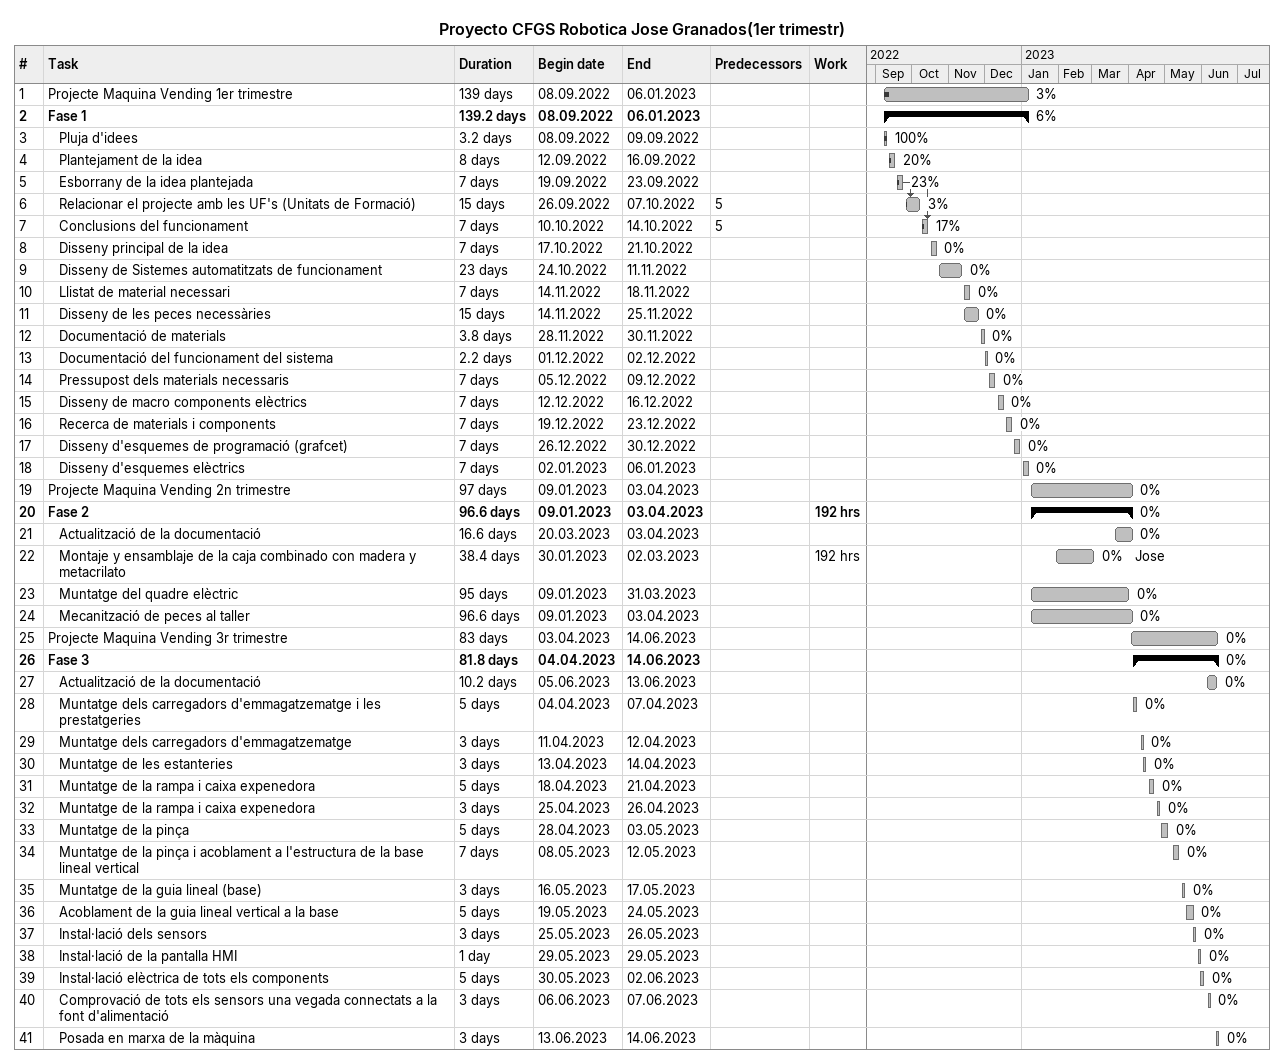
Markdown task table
Proyecto CFGS Robotica Jose Granados(1er trimestr)

| ID | Level | Task | Duration | Start | Finish | Predecessors | Resources | % complete | Work (h) |
|---|---|---|---|---|---|---|---|---|---|
| 1 | 1 | Projecte Maquina Vending 1er trimestre | 139d | 2022-09-08 | 2023-01-06 |  |  | 3 |  |
| 2 | 1 | **Fase 1** | 139.2d | 2022-09-08 | 2023-01-06 |  |  | 6 |  |
| 3 | 2 | Pluja d'idees | 3.2d | 2022-09-08 | 2022-09-09 |  |  | 100 |  |
| 4 | 2 | Plantejament de la idea | 8d | 2022-09-12 | 2022-09-16 |  |  | 20 |  |
| 5 | 2 | Esborrany de la idea plantejada | 7d | 2022-09-19 | 2022-09-23 |  |  | 23 |  |
| 6 | 2 | Relacionar el projecte amb les UF's (Unitats de Formació) | 15d | 2022-09-26 | 2022-10-07 | 5 |  | 3 |  |
| 7 | 2 | Conclusions del funcionament | 7d | 2022-10-10 | 2022-10-14 | 5 |  | 17 |  |
| 8 | 2 | Disseny principal de la idea | 7d | 2022-10-17 | 2022-10-21 |  |  | 0 |  |
| 9 | 2 | Disseny de Sistemes automatitzats de funcionament | 23d | 2022-10-24 | 2022-11-11 |  |  | 0 |  |
| 10 | 2 | Llistat de material necessari | 7d | 2022-11-14 | 2022-11-18 |  |  | 0 |  |
| 11 | 2 | Disseny de les peces necessàries | 15d | 2022-11-14 | 2022-11-25 |  |  | 0 |  |
| 12 | 2 | Documentació de materials | 3.8d | 2022-11-28 | 2022-11-30 |  |  | 0 |  |
| 13 | 2 | Documentació del funcionament del sistema | 2.2d | 2022-12-01 | 2022-12-02 |  |  | 0 |  |
| 14 | 2 | Pressupost dels materials necessaris | 7d | 2022-12-05 | 2022-12-09 |  |  | 0 |  |
| 15 | 2 | Disseny de macro components elèctrics | 7d | 2022-12-12 | 2022-12-16 |  |  | 0 |  |
| 16 | 2 | Recerca de materials i components | 7d | 2022-12-19 | 2022-12-23 |  |  | 0 |  |
| 17 | 2 | Disseny d'esquemes de programació (grafcet) | 7d | 2022-12-26 | 2022-12-30 |  |  | 0 |  |
| 18 | 2 | Disseny d'esquemes elèctrics | 7d | 2023-01-02 | 2023-01-06 |  |  | 0 |  |
| 19 | 1 | Projecte Maquina Vending 2n trimestre | 97d | 2023-01-09 | 2023-04-03 |  |  | 0 |  |
| 20 | 1 | **Fase 2** | 96.6d | 2023-01-09 | 2023-04-03 |  |  | 0 | 192 |
| 21 | 2 | Actualització de la documentació | 16.6d | 2023-03-20 | 2023-04-03 |  |  | 0 |  |
| 22 | 2 | Montaje y ensamblaje de la caja combinado con madera y metacrilato | 38.4d | 2023-01-30 | 2023-03-02 |  | Jose | 0 | 192 |
| 23 | 2 | Muntatge del quadre elèctric | 95d | 2023-01-09 | 2023-03-31 |  |  | 0 |  |
| 24 | 2 | Mecanització de peces al taller | 96.6d | 2023-01-09 | 2023-04-03 |  |  | 0 |  |
| 25 | 1 | Projecte Maquina Vending 3r trimestre | 83d | 2023-04-03 | 2023-06-14 |  |  | 0 |  |
| 26 | 1 | **Fase 3** | 81.8d | 2023-04-04 | 2023-06-14 |  |  | 0 |  |
| 27 | 2 | Actualització de la documentació | 10.2d | 2023-06-05 | 2023-06-13 |  |  | 0 |  |
| 28 | 2 | Muntatge dels carregadors d'emmagatzematge i les prestatgeries | 5d | 2023-04-04 | 2023-04-07 |  |  | 0 |  |
| 29 | 2 | Muntatge dels carregadors d'emmagatzematge | 3d | 2023-04-11 | 2023-04-12 |  |  | 0 |  |
| 30 | 2 | Muntatge de les estanteries | 3d | 2023-04-13 | 2023-04-14 |  |  | 0 |  |
| 31 | 2 | Muntatge de la rampa i caixa expenedora | 5d | 2023-04-18 | 2023-04-21 |  |  | 0 |  |
| 32 | 2 | Muntatge de la rampa i caixa expenedora | 3d | 2023-04-25 | 2023-04-26 |  |  | 0 |  |
| 33 | 2 | Muntatge de la pinça | 5d | 2023-04-28 | 2023-05-03 |  |  | 0 |  |
| 34 | 2 | Muntatge de la pinça i acoblament a l'estructura de la base lineal vertical | 7d | 2023-05-08 | 2023-05-12 |  |  | 0 |  |
| 35 | 2 | Muntatge de la guia lineal (base) | 3d | 2023-05-16 | 2023-05-17 |  |  | 0 |  |
| 36 | 2 | Acoblament de la guia lineal vertical a la base | 5d | 2023-05-19 | 2023-05-24 |  |  | 0 |  |
| 37 | 2 | Instal·lació dels sensors | 3d | 2023-05-25 | 2023-05-26 |  |  | 0 |  |
| 38 | 2 | Instal·lació de la pantalla HMI | 1d | 2023-05-29 | 2023-05-29 |  |  | 0 |  |
| 39 | 2 | Instal·lació elèctrica de tots els components | 5d | 2023-05-30 | 2023-06-02 |  |  | 0 |  |
| 40 | 2 | Comprovació de tots els sensors una vegada connectats a la font d'alimentació | 3d | 2023-06-06 | 2023-06-07 |  |  | 0 |  |
| 41 | 2 | Posada en marxa de la màquina | 3d | 2023-06-13 | 2023-06-14 |  |  | 0 |  |
